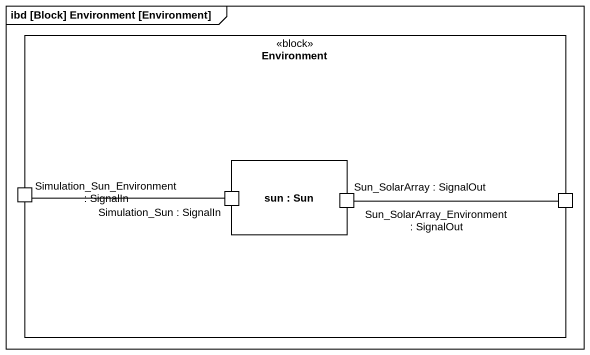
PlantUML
@startuml
mainframe ibd [Block] Environment [Environment]
rectangle Environment <<block>> {
  rectangle "sun : Sun" as sun {
    port "Simulation_Sun : SignalIn" as Simulation_Sun_SignalIn
    port "Sun_SolarArray : SignalOut" as Sun_SolarArray_SignalOut
  }
  port "Simulation_Sun_Environment : SignalIn" as Simulation_Sun_Environment
  port "Sun_SolarArray_Environment : SignalOut" as Sun_SolarArray_Environment
}
Simulation_Sun_Environment -right- Simulation_Sun_SignalIn
Sun_SolarArray_SignalOut -right- Sun_SolarArray_Environment
@enduml
